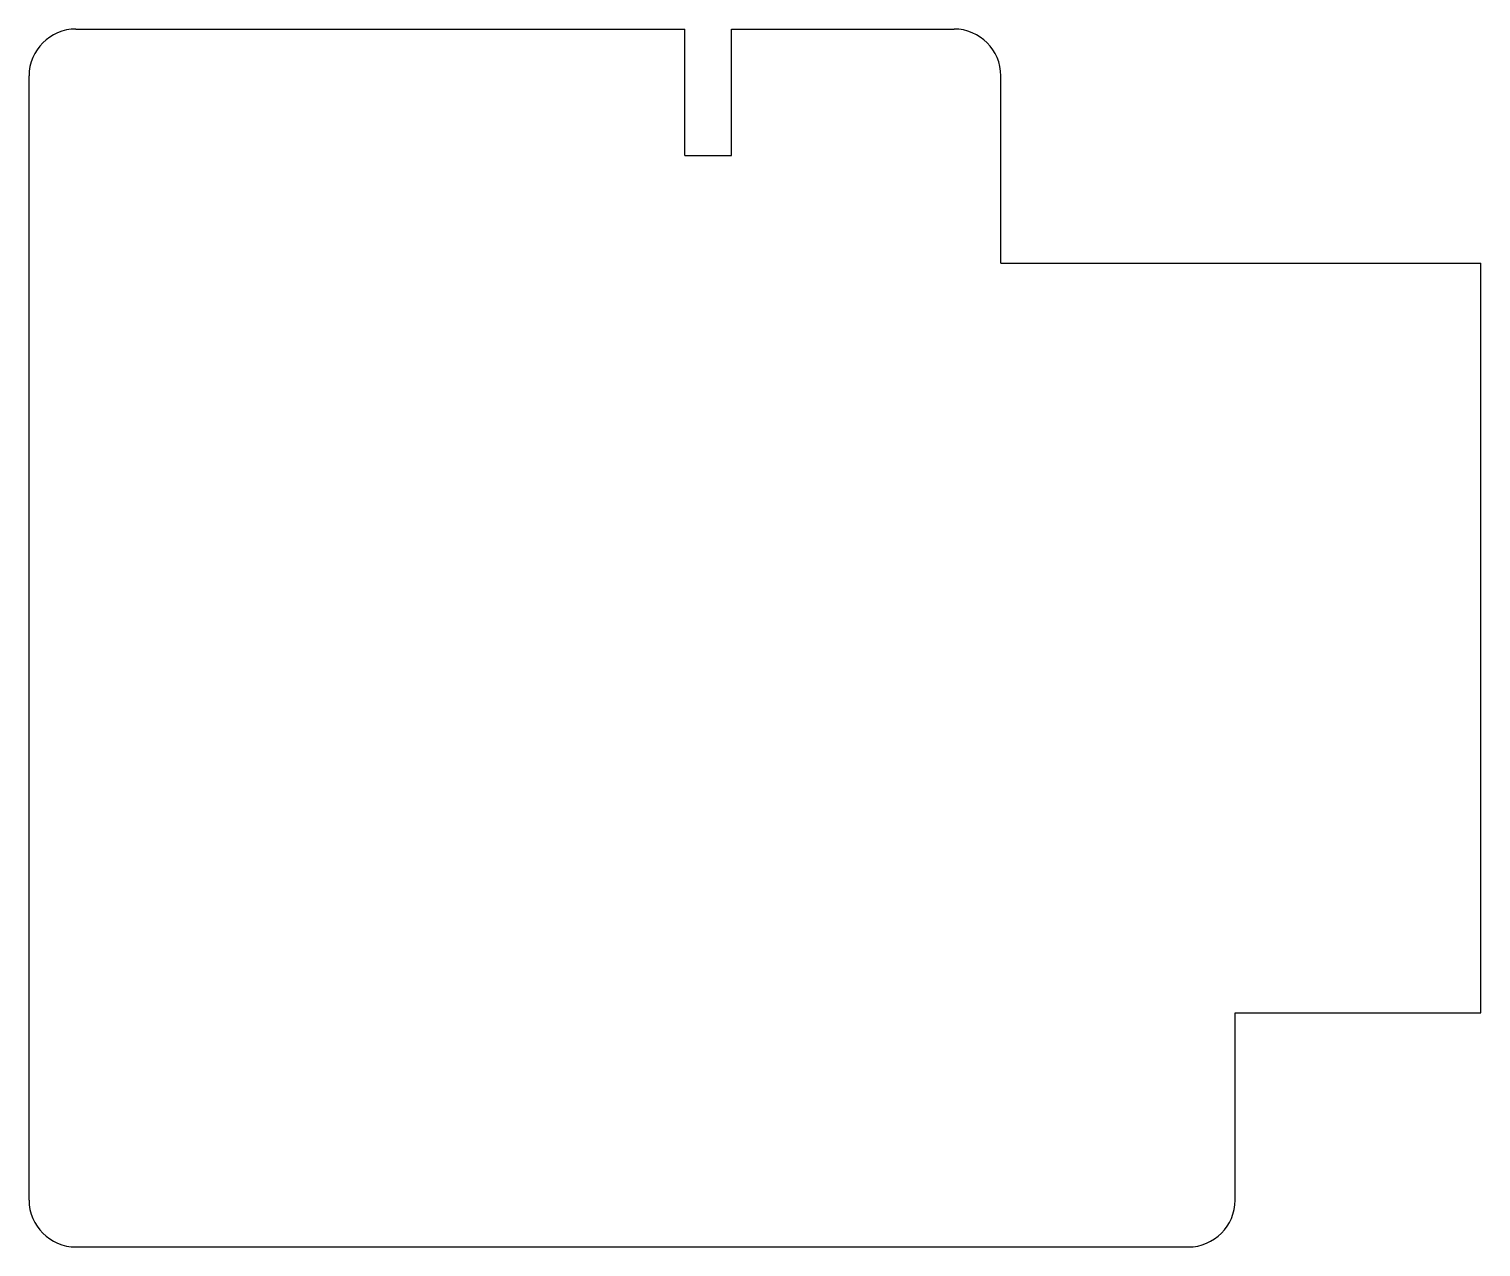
# Model space of a CAD drawing. Extents: x 0 to 31, y -5 to 21.
import ezdxf

# ---------------------------------------------------------------- set-up
doc = ezdxf.new("R2010")
doc.units = 0
doc.layers.get('0').update_dxf_attribs({"linetype": 'continuous'})

# ---------------------------------------------------------------- blocks, each defined once
blk = doc.blocks.new('SHAPE2DVIEW001')
at = {"color": 0}
for p, q in [((1, 21), (14, 21)), ((14, 18.3), (14, 21)), ((15, 18.3), (15, 21)), ((15, 21), (19.75, 21)), ((0, 16), (0, 20)), ((20.75, 16), (20.75, 20)), ((14, 18.3), (15, 18.3)), ((0, 0), (0, 16)), ((20.75, 16), (31, 16)), ((31, 0), (31, 16)), ((0, -4), (0, 0)), ((25.75, -4), (25.75, 0)), ((25.75, 0), (31, 0)), ((1, -5), (24.75, -5))]:
    blk.add_line(p, q, dxfattribs=at)
for centre, start, end in [((1, 20), 90, -180), ((19.75, 20), 0, 90), ((1, -4), -180, -90), ((24.75, -4), -90, 0)]:
    blk.add_arc(centre, 1, start, end, dxfattribs=at)

msp = doc.modelspace()

# ---------------------------------------------------------------- block references
msp.add_blockref('SHAPE2DVIEW001', (0, 0))

doc.saveas('drawing.dxf')
